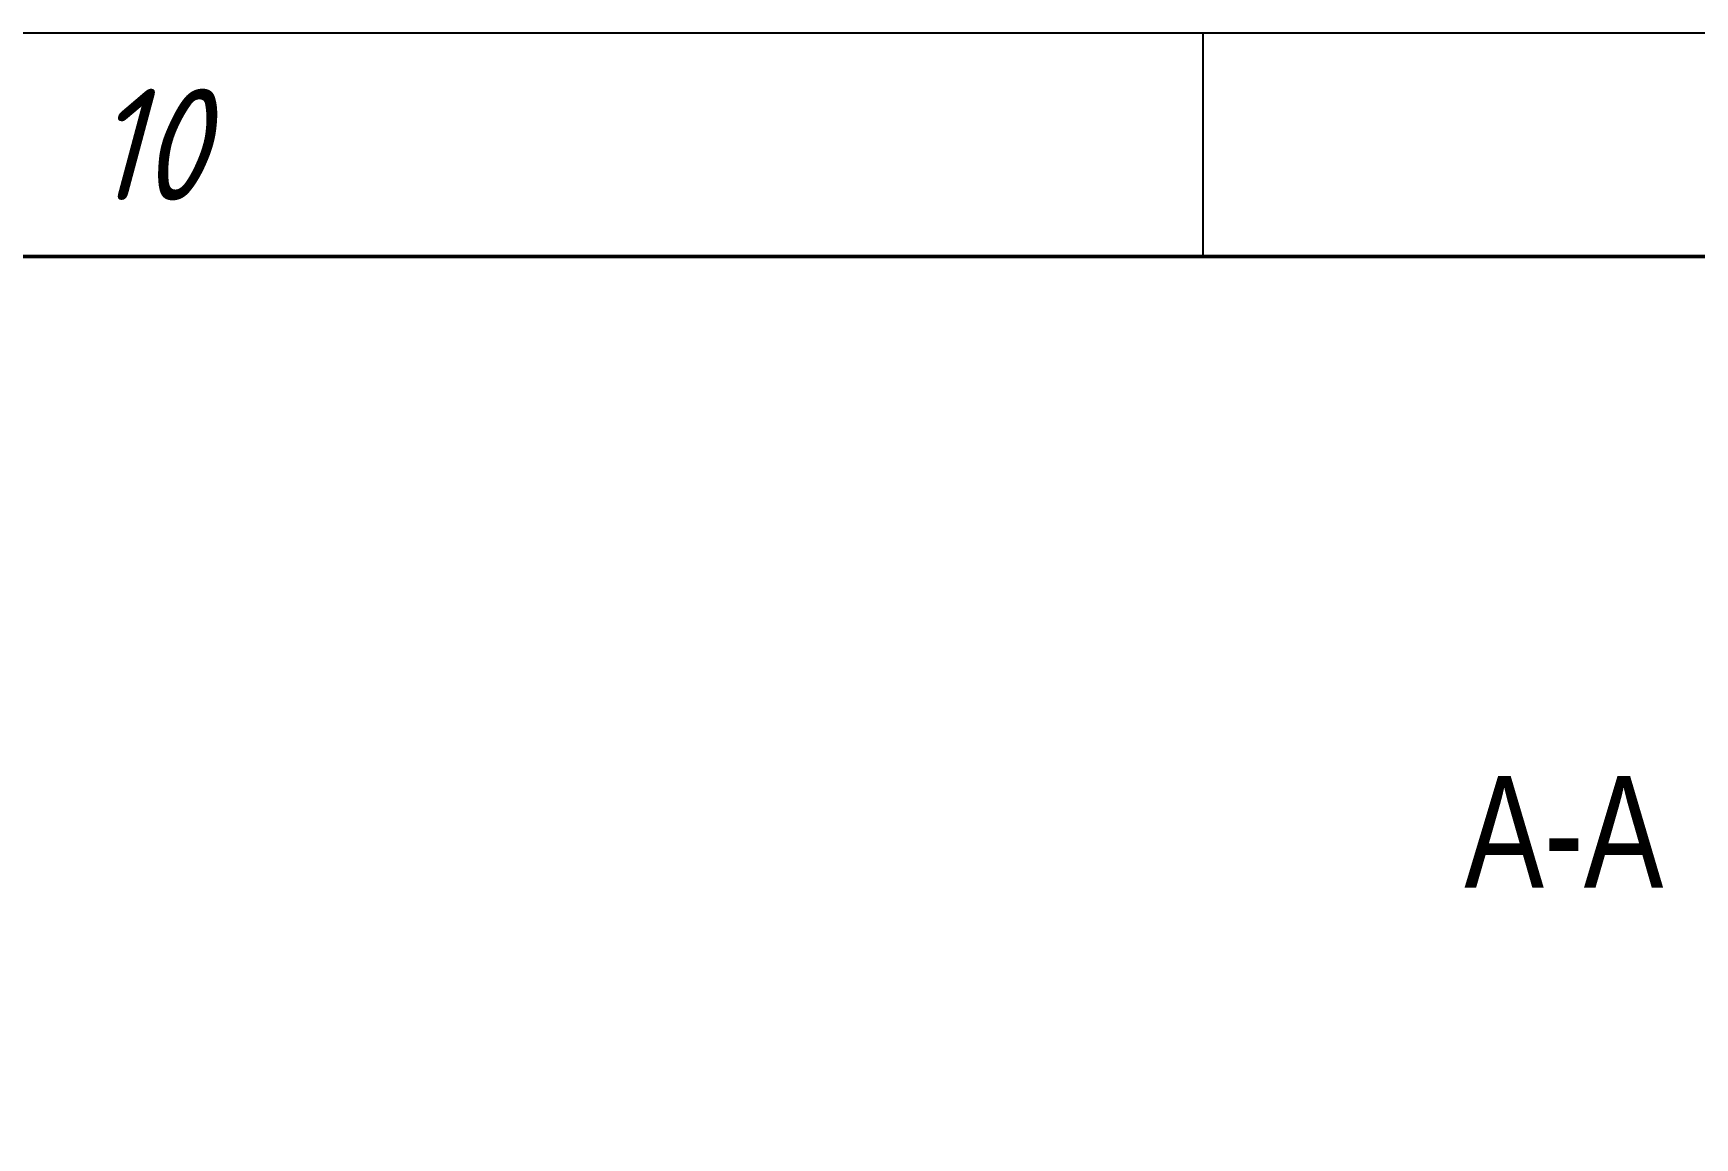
# Model space of a CAD drawing. Header units: inches. Extents: x -2049 to -860, y -317 to 524.
# Drawn here: x -1115.3 to -1040.9, y 474.2 to 523.7 of the extents above; entities that cross this region are included whole.
import ezdxf
from ezdxf.enums import TextEntityAlignment as Align

# ---------------------------------------------------------------- set-up
doc = ezdxf.new("R2010")
doc.units = ezdxf.units.IN
doc.header["$LTSCALE"] = 2.574606
doc.header["$MEASUREMENT"] = 0
for name, color, linetype, lineweight in [('hatch', 255, 'CONTINUOUS', 9), ('侧边栏', 255, 'CONTINUOUS', 25), ('图框粗', 7, 'CONTINUOUS', 50), ('图框细', 255, 'CONTINUOUS', 25)]:
    doc.layers.add(name, color=color, linetype=linetype, lineweight=lineweight)
doc.styles.add('TEXTSTYLE_1', font='gdt', dxfattribs={"width": 0.8})
doc.styles.add('样式5.0', font='gbeitc.shx', dxfattribs={"height": 5, "bigfont": 'gbcbig.shx'})

# ---------------------------------------------------------------- blocks, each defined once
blk = doc.blocks.new('A0图框')
at = {"layer": '图框粗'}
blk.add_lwpolyline([(25, 10), (1179, 10), (1179, 831), (25, 831)], close=True, dxfattribs=at)
at = {"layer": '图框细'}
blk.add_line((986, 831), (986, 841), dxfattribs=at)
blk.add_lwpolyline([(0, 0), (1189, 0), (1189, 841), (0, 841)], close=True, dxfattribs=at)
at = {"layer": '图框细', "insert": (890, 838.517), "char_height": 5, "width": 96, "attachment_point": 1, "style": '样式5.0'}
blk.add_mtext('\\pi46.22917;10', dxfattribs=at)

msp = doc.modelspace()

# ---------------------------------------------------------------- block references
at = {"layer": '侧边栏'}
msp.add_blockref('A0图框', (-2048.89, -317.302), dxfattribs=at)

# ---------------------------------------------------------------- texts
at = {"layer": 'hatch', "style": 'TEXTSTYLE_1', "width": 0.8}
msp.add_text(' A-A', height=5, dxfattribs=at).set_placement((-1047.482, 487.936), align=Align.MIDDLE)

doc.saveas('drawing.dxf')
